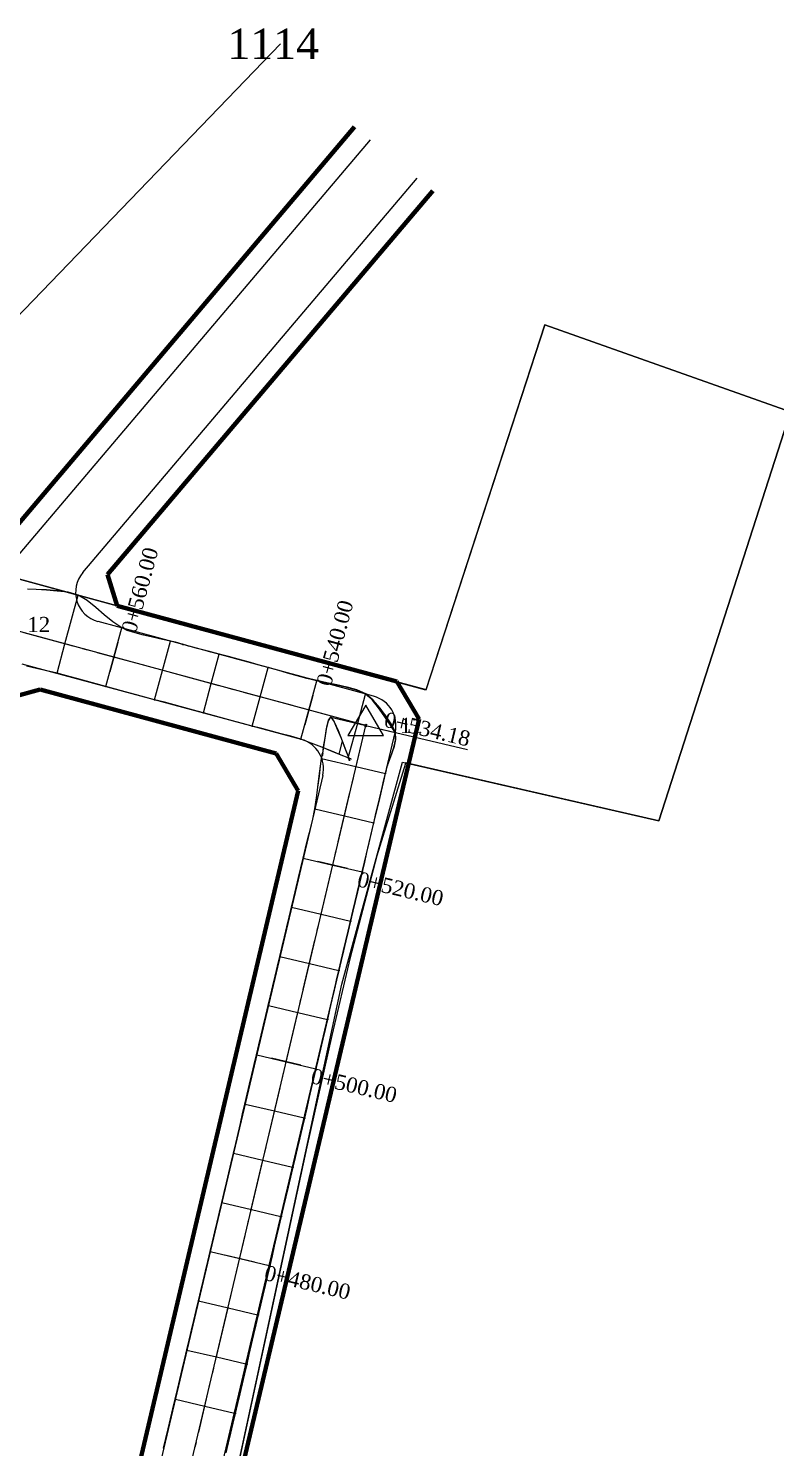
# Model space of a CAD drawing. Header units: metres. Extents: x 478603 to 489313, y 4282657 to 4289463.
# Drawn here: x 479527.4 to 479601.3, y 4287794.9 to 4287935.3 of the extents above; entities that cross this region are included whole.
import ezdxf

# ---------------------------------------------------------------- set-up
doc = ezdxf.new("R2010")
doc.units = ezdxf.units.M
for name, color, linetype, lineweight in [('ADAKENARI', 18, 'Continuous', 0), ('EKS', 5, 'Continuous', 0), ('EKSENLER', 3, 'Continuous', 0), ('EYLUL_REV', 8, 'Continuous', 0), ('HAT_HIZLI_TREN', 18, 'Continuous', 0), ('HDA', 30, 'Continuous', 0), ('HDO', 30, 'Continuous', 0), ('KALDIRIM', 11, 'Continuous', 0), ('KDA', 150, 'Continuous', 20), ('KDO', 150, 'Continuous', 20), ('KYA', 1, 'Continuous', 20), ('KYO', 1, 'Continuous', 20), ('PL_ALİNMAN', 1, 'Continuous', 0), ('PL_ENKESIT', 1, 'Continuous', 0), ('PL_KM', 4, 'Continuous', 0), ('PL_KMYAZI', 30, 'Continuous', 0), ('PL_SEMBOL', 7, 'Continuous', 0), ('PL_SOME', 7, 'Continuous', 0), ('PL_TOTFKM', 7, 'Continuous', 0), ('SEV_KYA_HDA', 3, 'Continuous', 0), ('SEV_YKA_KDA', 3, 'Continuous', 0), ('SEV_YKO_KDO', 3, 'Continuous', 0), ('SNR_PLANONAMAA', 233, 'Continuous', 0), ('YKA', 33, 'Continuous', 0), ('YKO', 33, 'Continuous', 0)]:
    doc.layers.add(name, color=color, linetype=linetype, lineweight=lineweight)
doc.styles.get("Standard").update_dxf_attribs({"font": 'times.ttf'})

# ---------------------------------------------------------------- blocks, each defined once
blk = doc.blocks.new('3')
at = {"layer": 'PL_SEMBOL'}
for p, q in [((0, 2), (-1.75, -1)), ((1.75, -1), (0, 2)), ((0.125, 0.125), (-0.125, -0.125)), ((-0.125, 0.125), (0.125, -0.125)), ((-1.75, -1), (1.75, -1))]:
    blk.add_line(p, q, dxfattribs=at)

msp = doc.modelspace()

# ---------------------------------------------------------------- linework, layer by layer
at = {"layer": 'ADAKENARI', "lineweight": 100}
for p, q in [((479559.65, 4287925.52), (479524.55, 4287884.12)), ((479535.21, 4287881.23), (479567.38, 4287919.18)), ((479536.17, 4287878.16), (479535.21, 4287881.23)), ((479563.83, 4287870.66), (479536.17, 4287878.16)), ((479523.55, 4287868.5), (479528.55, 4287869.86)), ((479528.55, 4287869.86), (479551.88, 4287863.54)), ((479566.04, 4287866.95), (479563.83, 4287870.66)), ((479544.87, 4287777.39), (479566.04, 4287866.95)), ((479551.88, 4287863.54), (479554.08, 4287859.83)), ((479554.08, 4287859.83), (479534.62, 4287777.49))]:
    msp.add_line(p, q, dxfattribs=at)
at = {"layer": 'EKS'}
for p in [(479531, 4287874.37, 905.41), (479535.83, 4287873.07, 905.45), (479540.66, 4287871.76, 905.5), (479545.48, 4287870.45, 905.55), (479550.31, 4287869.14, 905.63), (479555.13, 4287867.83, 905.74), (479559.96, 4287866.53, 905.85), (479560.75, 4287866.31, 905.87), (479559.79, 4287862.24, 905.96), (479558.64, 4287857.38, 906.08), (479557.49, 4287852.51, 906.19), (479556.34, 4287847.65, 906.3), (479555.19, 4287842.78, 906.41), (479554.04, 4287837.91, 906.53), (479552.89, 4287833.05, 906.64), (479551.74, 4287828.18, 906.75), (479550.59, 4287823.32, 906.86), (479549.44, 4287818.45, 906.98), (479548.29, 4287813.59, 907.09), (479547.14, 4287808.72, 907.2), (479545.99, 4287803.85, 907.31), (479544.84, 4287798.99, 907.43)]:
    msp.add_point(p, dxfattribs=at)
at = {"layer": 'EKSENLER'}
for p, q in [((479560.75, 4287866.31), (479523.89, 4287876.3)), ((479539.05, 4287774.52), (479560.75, 4287866.31))]:
    msp.add_line(p, q, dxfattribs=at)
at = {"layer": 'EYLUL_REV'}
msp.add_polyline3d([(479603.53, 4287668.86, 0), (479590.41, 4287673.62, 0), (479574.19, 4287679.33, 0), (479586.91, 4287725.68, 0), (479553.18, 4287732.74, 0), (479566.39, 4287773.8, 0), (479544.1, 4287774.47, 0), (479558.4, 4287840.73, 0), (479564.39, 4287862.67, 0), (479589.74, 4287856.89, 0), (479602.79, 4287897.33, 0), (479578.47, 4287905.93, 0), (479566.71, 4287869.81, 0), (479522.61, 4287881.83, 0), (479519.3, 4287873.46, 0), (479515.65, 4287873.81, 0), (479486.35, 4287843, 0), (479465.52, 4287821.96, 0), (479439.87, 4287796.5, 0), (479416.33, 4287772.56, 0), (479409.32, 4287768.72, 0), (479396.81, 4287763.06, 0), (479353.92, 4287722.46, 0)], dxfattribs=at)
at = {"layer": 'HAT_HIZLI_TREN'}
msp.add_line((479552.32, 4287933.73, 119.22), (479379.12, 4287754.41, 119.22), dxfattribs=at)
at = {"layer": 'HDA'}
msp.add_polyline3d([(479563.69, 4287865.64, 905.96), (479563.68, 4287865.62, 905.76), (479563.14, 4287866.44, 905.76), (479562.59, 4287867.26, 905.75), (479562.03, 4287868.05, 905.75), (479561.44, 4287868.81, 905.74), (479560.75, 4287869.43, 905.74), (479559.88, 4287869.82, 905.72), (479558.92, 4287870.09, 905.7), (479557.92, 4287870.31, 905.67), (479556.92, 4287870.52, 905.65), (479555.92, 4287870.74, 905.63), (479554.94, 4287870.98, 905.61), (479553.98, 4287871.25, 905.58), (479553.02, 4287871.51, 905.56), (479552.06, 4287871.78, 905.54), (479551.09, 4287872.05, 905.52), (479550.13, 4287872.31, 905.5), (479549.17, 4287872.57, 905.49), (479548.2, 4287872.83, 905.47), (479547.23, 4287873.09, 905.46), (479546.27, 4287873.36, 905.44), (479545.18, 4287873.65, 905.47)], dxfattribs=at)
for p in [(479546.27, 4287873.36, 905.44), (479551.09, 4287872.05, 905.52), (479555.92, 4287870.74, 905.63), (479560.75, 4287869.43, 905.74), (479563.68, 4287865.62, 905.76)]:
    msp.add_point(p, dxfattribs=at)
at = {"layer": 'HDO'}
msp.add_polyline3d([(479557.29, 4287867.13, 905.75), (479557.29, 4287867.13, 905.75), (479557.29, 4287867.13, 905.75)], dxfattribs=at)
msp.add_point((479557.29, 4287867.13, 905.75), dxfattribs=at)
at = {"layer": 'KALDIRIM'}
for p, q in [((479561.19, 4287924.25), (479524.16, 4287880.56)), ((479532.77, 4287881.43), (479565.83, 4287920.45)), ((479561.54, 4287869.21), (479534.27, 4287876.6)), ((479526.74, 4287872.42), (479554.36, 4287864.94)), ((479542.28, 4287775.15), (479563.67, 4287865.62)), ((479556.5, 4287861.35), (479536.13, 4287775.21))]:
    msp.add_line(p, q, dxfattribs=at)
for centre, start, end in [((479535.05, 4287879.49), 139.7177, 254.833), ((479560.75, 4287866.31), 346.6994, 74.833), ((479553.58, 4287862.04), 346.6994, 74.833)]:
    msp.add_arc(centre, 3, start, end, dxfattribs=at)
at = {"layer": 'KDA'}
for points in [[(479542.72, 4287874.31, 905.46), (479542.55, 4287874.36, 905.44), (479542.37, 4287874.42, 905.43), (479542.17, 4287874.48, 905.41), (479541.9, 4287874.55, 905.38), (479541.44, 4287874.66, 905.34), (479540.65, 4287874.83, 905.33), (479539.68, 4287875.05, 905.3), (479538.64, 4287875.29, 905.28), (479537.61, 4287875.57, 905.25), (479536.62, 4287875.97, 905.23), (479535.72, 4287876.57, 905.21), (479534.88, 4287877.26, 905.19), (479534.06, 4287877.98, 905.17), (479533.21, 4287878.66, 905.15), (479532.31, 4287879.21, 905.13), (479531.31, 4287879.49, 905.12), (479530.24, 4287879.62, 905.11), (479529.18, 4287879.71, 905.1), (479528.16, 4287879.76, 905.08), (479527.29, 4287879.8, 905.07)], [(479546.95, 4287794.38, 905.06), (479547.18, 4287795.35, 905.07), (479547.41, 4287796.32, 905.08), (479547.64, 4287797.3, 905.1), (479547.86, 4287798.27, 905.11), (479548.09, 4287799.25, 905.13), (479548.32, 4287800.22, 905.14), (479548.55, 4287801.19, 905.16), (479548.78, 4287802.17, 905.17), (479549.01, 4287803.14, 905.19), (479549.23, 4287804.11, 905.21), (479549.46, 4287805.09, 905.22), (479549.69, 4287806.06, 905.24), (479549.92, 4287807.03, 905.26), (479550.15, 4287808.01, 905.28), (479550.37, 4287808.98, 905.3), (479550.6, 4287809.96, 905.32), (479550.83, 4287810.93, 905.34), (479551.06, 4287811.9, 905.36), (479551.29, 4287812.88, 905.38), (479551.52, 4287813.85, 905.38), (479551.74, 4287814.82, 905.38), (479551.97, 4287815.8, 905.38), (479552.2, 4287816.77, 905.38), (479552.43, 4287817.74, 905.38), (479552.66, 4287818.72, 905.38), (479552.89, 4287819.69, 905.38), (479553.12, 4287820.66, 905.38), (479553.35, 4287821.64, 905.38), (479553.58, 4287822.61, 905.38), (479553.8, 4287823.58, 905.4), (479554.03, 4287824.56, 905.41), (479554.26, 4287825.53, 905.42), (479554.49, 4287826.5, 905.43), (479554.72, 4287827.48, 905.44), (479554.95, 4287828.45, 905.47), (479555.17, 4287829.43, 905.49), (479555.4, 4287830.4, 905.51), (479555.63, 4287831.37, 905.54), (479555.86, 4287832.35, 905.56), (479556.08, 4287833.32, 905.58), (479556.31, 4287834.29, 905.6), (479556.54, 4287835.27, 905.62), (479556.77, 4287836.24, 905.64), (479557, 4287837.22, 905.66), (479557.22, 4287838.19, 905.68), (479557.45, 4287839.16, 905.69), (479557.68, 4287840.14, 905.71), (479557.91, 4287841.11, 905.73), (479558.14, 4287842.08, 905.75), (479558.37, 4287843.06, 905.75), (479558.59, 4287844.03, 905.76), (479558.82, 4287845, 905.76), (479559.05, 4287845.98, 905.77), (479559.28, 4287846.95, 905.77), (479559.51, 4287847.93, 905.76), (479559.74, 4287848.9, 905.76), (479559.97, 4287849.87, 905.75), (479560.2, 4287850.85, 905.74), (479560.43, 4287851.82, 905.74), (479560.66, 4287852.78, 905.73), (479560.88, 4287853.75, 905.72), (479561.11, 4287854.71, 905.72), (479561.34, 4287855.69, 905.71), (479561.57, 4287856.68, 905.7), (479561.82, 4287857.73, 905.71), (479562.07, 4287858.78, 905.72), (479562.31, 4287859.82, 905.74), (479562.54, 4287860.79, 905.75), (479562.72, 4287861.55, 905.76), (479562.8, 4287861.93, 905.82), (479562.84, 4287862.11, 905.85), (479562.87, 4287862.21, 905.86), (479562.88, 4287862.28, 905.88), (479562.9, 4287862.34, 905.89)]]:
    msp.add_polyline3d(points, dxfattribs=at)
for p in [(479532.31, 4287879.21, 905.13), (479536.62, 4287875.97, 905.23), (479541.44, 4287874.66, 905.34), (479562.72, 4287861.55, 905.76), (479561.57, 4287856.68, 905.7), (479560.43, 4287851.82, 905.74), (479559.28, 4287846.95, 905.77), (479558.14, 4287842.08, 905.75), (479557, 4287837.22, 905.66), (479555.86, 4287832.35, 905.56), (479554.72, 4287827.48, 905.44), (479553.58, 4287822.61, 905.38), (479552.43, 4287817.74, 905.38), (479551.29, 4287812.88, 905.38), (479550.15, 4287808.01, 905.28), (479549.01, 4287803.14, 905.19), (479547.86, 4287798.27, 905.11)]:
    msp.add_point(p, dxfattribs=at)
at = {"layer": 'KDO'}
for points in [[(479559.07, 4287863.09, 905.78), (479559.17, 4287863.05, 905.76), (479559.26, 4287863.01, 905.74), (479559.32, 4287862.98, 905.73), (479559.29, 4287862.99, 905.73), (479559.03, 4287863.1, 905.67), (479558.34, 4287863.38, 905.66), (479557.41, 4287863.76, 905.65), (479556.4, 4287864.16, 905.64), (479555.37, 4287864.57, 905.62), (479554.35, 4287864.94, 905.61), (479553.36, 4287865.24, 905.58), (479552.39, 4287865.5, 905.55), (479551.44, 4287865.75, 905.53), (479550.48, 4287866, 905.5), (479549.52, 4287866.25, 905.47), (479548.56, 4287866.5, 905.46), (479547.59, 4287866.76, 905.44), (479546.63, 4287867.03, 905.42), (479545.66, 4287867.29, 905.41), (479544.7, 4287867.55, 905.39), (479543.73, 4287867.82, 905.38), (479542.77, 4287868.08, 905.36), (479541.8, 4287868.34, 905.35), (479540.84, 4287868.6, 905.33), (479539.87, 4287868.86, 905.32), (479538.9, 4287869.12, 905.28), (479537.94, 4287869.38, 905.25), (479536.97, 4287869.65, 905.22), (479536.01, 4287869.91, 905.19), (479535.04, 4287870.17, 905.15), (479534.08, 4287870.43, 905.13), (479533.13, 4287870.7, 905.1), (479532.17, 4287870.96, 905.08), (479531.2, 4287871.22, 905.06), (479530.22, 4287871.48, 905.03), (479529.21, 4287871.72, 905.01), (479528.19, 4287871.95, 904.99), (479527.18, 4287872.18, 904.97)], [(479540.75, 4287794.82, 904.7), (479540.98, 4287795.79, 904.71), (479541.21, 4287796.76, 904.71), (479541.44, 4287797.73, 904.71), (479541.67, 4287798.71, 904.72), (479541.9, 4287799.68, 904.72), (479542.13, 4287800.65, 904.73), (479542.36, 4287801.63, 904.74), (479542.59, 4287802.6, 904.75), (479542.82, 4287803.57, 904.76), (479543.05, 4287804.55, 904.77), (479543.28, 4287805.52, 904.77), (479543.51, 4287806.49, 904.78), (479543.75, 4287807.47, 904.79), (479543.98, 4287808.44, 904.79), (479544.21, 4287809.41, 904.8), (479544.44, 4287810.39, 904.83), (479544.67, 4287811.36, 904.85), (479544.9, 4287812.33, 904.88), (479545.13, 4287813.3, 904.91), (479545.36, 4287814.28, 904.94), (479545.59, 4287815.25, 904.97), (479545.82, 4287816.22, 905), (479546.05, 4287817.2, 905.03), (479546.28, 4287818.17, 905.07), (479546.51, 4287819.14, 905.1), (479546.74, 4287820.12, 905.1), (479546.97, 4287821.09, 905.11), (479547.2, 4287822.06, 905.11), (479547.43, 4287823.04, 905.11), (479547.66, 4287824.01, 905.12), (479547.89, 4287824.98, 905.14), (479548.12, 4287825.96, 905.16), (479548.35, 4287826.93, 905.18), (479548.58, 4287827.9, 905.2), (479548.81, 4287828.87, 905.22), (479549.04, 4287829.85, 905.22), (479549.27, 4287830.82, 905.22), (479549.5, 4287831.79, 905.22), (479549.73, 4287832.77, 905.21), (479549.96, 4287833.74, 905.21), (479550.19, 4287834.71, 905.21), (479550.42, 4287835.69, 905.22), (479550.65, 4287836.66, 905.22), (479550.88, 4287837.63, 905.22), (479551.11, 4287838.61, 905.22), (479551.34, 4287839.58, 905.23), (479551.57, 4287840.55, 905.24), (479551.8, 4287841.53, 905.26), (479552.03, 4287842.5, 905.27), (479552.26, 4287843.47, 905.28), (479552.49, 4287844.44, 905.29), (479552.72, 4287845.42, 905.3), (479552.95, 4287846.39, 905.3), (479553.18, 4287847.36, 905.31), (479553.41, 4287848.34, 905.32), (479553.64, 4287849.31, 905.33), (479553.87, 4287850.29, 905.35), (479554.1, 4287851.26, 905.37), (479554.33, 4287852.23, 905.38), (479554.57, 4287853.2, 905.4), (479554.8, 4287854.17, 905.42), (479555.04, 4287855.13, 905.44), (479555.28, 4287856.09, 905.45), (479555.51, 4287857.06, 905.47), (479555.72, 4287858.07, 905.49), (479555.89, 4287859.14, 905.52), (479556.03, 4287860.22, 905.54), (479556.16, 4287861.29, 905.57), (479556.29, 4287862.29, 905.6), (479556.38, 4287863.05, 905.62), (479556.43, 4287863.39, 905.79), (479556.46, 4287863.51, 905.85), (479556.47, 4287863.54, 905.87), (479556.49, 4287863.54, 905.87), (479556.5, 4287863.53, 905.88)]]:
    msp.add_polyline3d(points, dxfattribs=at)
for p in [(479530.22, 4287871.48, 905.03), (479535.04, 4287870.17, 905.15), (479539.87, 4287868.86, 905.32), (479544.7, 4287867.55, 905.39), (479549.52, 4287866.25, 905.47), (479554.35, 4287864.94, 905.61), (479556.38, 4287863.05, 905.62), (479559.03, 4287863.1, 905.67), (479555.72, 4287858.07, 905.49), (479554.57, 4287853.2, 905.4), (479553.41, 4287848.34, 905.32), (479552.26, 4287843.47, 905.28), (479551.11, 4287838.61, 905.22), (479549.96, 4287833.74, 905.21), (479548.81, 4287828.87, 905.22), (479547.66, 4287824.01, 905.12), (479546.51, 4287819.14, 905.1), (479545.36, 4287814.28, 904.94), (479544.21, 4287809.41, 904.8), (479543.05, 4287804.55, 904.77), (479541.9, 4287799.68, 904.72)]:
    msp.add_point(p, dxfattribs=at)
at = {"layer": 'KYA'}
msp.add_polyline3d([(479562.9, 4287862.34, 905.89), (479563.14, 4287862.98, 905.9), (479563.37, 4287863.61, 905.92), (479563.59, 4287864.26, 905.93), (479563.73, 4287864.91, 905.95), (479563.7, 4287865.61, 905.96), (479563.34, 4287866.39, 905.94), (479562.79, 4287867.21, 905.92), (479562.17, 4287868.03, 905.89), (479561.5, 4287868.8, 905.86), (479560.75, 4287869.44, 905.84), (479559.86, 4287869.84, 905.81), (479558.89, 4287870.1, 905.78), (479557.9, 4287870.32, 905.75), (479556.91, 4287870.53, 905.72), (479555.92, 4287870.75, 905.69), (479554.95, 4287870.99, 905.67), (479553.99, 4287871.25, 905.65), (479553.03, 4287871.52, 905.63), (479552.07, 4287871.79, 905.61), (479551.1, 4287872.05, 905.59), (479550.11, 4287872.32, 905.57), (479549.12, 4287872.59, 905.55), (479548.13, 4287872.86, 905.52), (479547.17, 4287873.12, 905.5), (479546.27, 4287873.36, 905.48), (479545.49, 4287873.57, 905.48), (479544.77, 4287873.76, 905.47), (479544.08, 4287873.94, 905.47), (479543.4, 4287874.13, 905.46), (479542.72, 4287874.31, 905.46)], dxfattribs=at)
for p in [(479546.27, 4287873.36, 905.48), (479551.1, 4287872.05, 905.59), (479555.92, 4287870.75, 905.69), (479560.75, 4287869.44, 905.84), (479563.7, 4287865.61, 905.96)]:
    msp.add_point(p, dxfattribs=at)
at = {"layer": 'KYO'}
msp.add_polyline3d([(479556.5, 4287863.53, 905.88), (479556.63, 4287864.42, 905.85), (479556.77, 4287865.3, 905.82), (479556.91, 4287866.13, 905.79), (479557.07, 4287866.82, 905.76), (479557.29, 4287867.13, 905.75), (479557.59, 4287866.73, 905.76), (479557.94, 4287865.96, 905.76), (479558.31, 4287865.04, 905.77), (479558.69, 4287864.07, 905.77), (479559.07, 4287863.09, 905.78)], dxfattribs=at)
msp.add_point((479557.29, 4287867.13, 905.75), dxfattribs=at)
at = {"layer": 'PL_ALİNMAN'}
for p, q in [((479531.8, 4287874.16), (479526.97, 4287875.47)), ((479533.24, 4287873.77), (479532.76, 4287873.9)), ((479539.03, 4287872.2), (479534.21, 4287873.51)), ((479540.48, 4287871.81), (479540, 4287871.94)), ((479546.27, 4287870.24), (479541.45, 4287871.54)), ((479547.72, 4287869.84), (479547.24, 4287869.97)), ((479553.51, 4287868.27), (479548.69, 4287869.58)), ((479554.96, 4287867.88), (479554.48, 4287868.01)), ((479560.75, 4287866.31), (479555.93, 4287867.62)), ((479559.76, 4287862.11), (479560.75, 4287866.31)), ((479559.41, 4287860.65), (479559.53, 4287861.13)), ((479558.03, 4287854.81), (479559.18, 4287859.67)), ((479557.69, 4287853.35), (479557.8, 4287853.84)), ((479556.31, 4287847.51), (479557.46, 4287852.38)), ((479555.96, 4287846.05), (479556.08, 4287846.54)), ((479554.58, 4287840.21), (479555.73, 4287845.08)), ((479554.24, 4287838.75), (479554.35, 4287839.24)), ((479552.86, 4287832.91), (479554.01, 4287837.78)), ((479552.51, 4287831.45), (479552.63, 4287831.94)), ((479551.13, 4287825.61), (479552.28, 4287830.48)), ((479550.78, 4287824.15), (479550.9, 4287824.64)), ((479549.4, 4287818.31), (479550.55, 4287823.18)), ((479549.06, 4287816.85), (479549.17, 4287817.34)), ((479547.68, 4287811.02), (479548.83, 4287815.88)), ((479547.33, 4287809.56), (479547.45, 4287810.04)), ((479545.95, 4287803.72), (479547.1, 4287808.58)), ((479545.61, 4287802.26), (479545.72, 4287802.74)), ((479544.23, 4287796.42), (479545.38, 4287801.28)), ((479543.88, 4287794.96), (479544, 4287795.44))]:
    msp.add_line(p, q, dxfattribs=at)
at = {"layer": 'PL_ENKESIT'}
for points in [[(479530.22, 4287871.48, 905.03), (479530.22, 4287871.48, 905.35), (479531, 4287874.37, 905.41), (479532.31, 4287879.2, 905.31), (479532.31, 4287879.21, 905.13)], [(479535.04, 4287870.17, 905.15), (479535.04, 4287870.17, 905.39), (479535.83, 4287873.07, 905.45), (479536.61, 4287875.96, 905.39), (479536.62, 4287875.97, 905.23)], [(479539.87, 4287868.86, 905.32), (479539.87, 4287868.86, 905.44), (479540.66, 4287871.76, 905.5), (479541.44, 4287874.65, 905.44), (479541.44, 4287874.66, 905.34)], [(479544.7, 4287867.55, 905.39), (479544.7, 4287867.55, 905.49), (479545.48, 4287870.45, 905.55), (479546.27, 4287873.35, 905.49), (479546.27, 4287873.36, 905.44), (479546.27, 4287873.36, 905.48)], [(479549.52, 4287866.25, 905.47), (479549.52, 4287866.25, 905.57), (479550.31, 4287869.14, 905.63), (479551.09, 4287872.04, 905.57), (479551.09, 4287872.05, 905.52), (479551.1, 4287872.05, 905.59)], [(479554.35, 4287864.94, 905.61), (479554.35, 4287864.94, 905.68), (479555.13, 4287867.83, 905.74), (479555.92, 4287870.73, 905.68), (479555.92, 4287870.74, 905.63), (479555.92, 4287870.75, 905.69)], [(479559.03, 4287863.1, 905.67), (479559.03, 4287863.1, 905.78), (479559.96, 4287866.53, 905.85), (479560.74, 4287869.42, 905.79), (479560.75, 4287869.43, 905.74), (479560.75, 4287869.44, 905.84)], [(479557.29, 4287867.13, 905.75), (479557.29, 4287867.13, 905.75), (479557.3, 4287867.13, 905.8), (479560.75, 4287866.31, 905.87), (479563.67, 4287865.62, 905.81), (479563.68, 4287865.62, 905.76), (479563.7, 4287865.61, 905.96)], [(479556.38, 4287863.05, 905.62), (479556.38, 4287863.05, 905.89), (479559.79, 4287862.24, 905.96), (479562.71, 4287861.55, 905.9), (479562.72, 4287861.55, 905.76)], [(479555.72, 4287858.07, 905.49), (479555.72, 4287858.07, 906.02), (479558.64, 4287857.38, 906.08), (479561.56, 4287856.69, 906.02), (479561.57, 4287856.68, 905.7)], [(479554.57, 4287853.2, 905.4), (479554.57, 4287853.2, 906.13), (479557.49, 4287852.51, 906.19), (479560.41, 4287851.82, 906.13), (479560.43, 4287851.82, 905.74)], [(479553.41, 4287848.34, 905.32), (479553.42, 4287848.34, 906.24), (479556.34, 4287847.65, 906.3), (479559.26, 4287846.96, 906.24), (479559.28, 4287846.95, 905.77)], [(479552.26, 4287843.47, 905.28), (479552.27, 4287843.47, 906.35), (479555.19, 4287842.78, 906.41), (479558.11, 4287842.09, 906.35), (479558.14, 4287842.08, 905.75)], [(479551.11, 4287838.61, 905.22), (479551.12, 4287838.6, 906.47), (479554.04, 4287837.91, 906.53), (479556.96, 4287837.22, 906.47), (479557, 4287837.22, 905.66)], [(479549.96, 4287833.74, 905.21), (479549.97, 4287833.74, 906.58), (479552.89, 4287833.05, 906.64), (479555.81, 4287832.36, 906.58), (479555.86, 4287832.35, 905.56)], [(479548.81, 4287828.87, 905.22), (479548.82, 4287828.87, 906.69), (479551.74, 4287828.18, 906.75), (479554.66, 4287827.49, 906.69), (479554.72, 4287827.48, 905.44)], [(479547.66, 4287824.01, 905.12), (479547.67, 4287824.01, 906.8), (479550.59, 4287823.32, 906.86), (479553.51, 4287822.63, 906.8), (479553.58, 4287822.61, 905.38)], [(479546.51, 4287819.14, 905.1), (479546.52, 4287819.14, 906.92), (479549.44, 4287818.45, 906.98), (479552.36, 4287817.76, 906.92), (479552.43, 4287817.74, 905.38)], [(479545.36, 4287814.28, 904.94), (479545.37, 4287814.28, 907.03), (479548.29, 4287813.59, 907.09), (479551.21, 4287812.9, 907.03), (479551.29, 4287812.88, 905.38)], [(479544.21, 4287809.41, 904.8), (479544.22, 4287809.41, 907.14), (479547.14, 4287808.72, 907.2), (479550.06, 4287808.03, 907.14), (479550.15, 4287808.01, 905.28)], [(479543.05, 4287804.55, 904.77), (479543.07, 4287804.54, 907.25), (479545.99, 4287803.85, 907.31), (479548.91, 4287803.16, 907.25), (479549.01, 4287803.14, 905.19)], [(479541.9, 4287799.68, 904.72), (479541.92, 4287799.68, 907.37), (479544.84, 4287798.99, 907.43), (479547.76, 4287798.3, 907.37), (479547.86, 4287798.27, 905.11)]]:
    msp.add_polyline3d(points, dxfattribs=at)
at = {"layer": 'PL_KM'}
for p, q in [((479536.22, 4287874.51), (479535.44, 4287871.62)), ((479555.53, 4287869.28), (479554.74, 4287866.39)), ((479558.95, 4287852.17), (479556.03, 4287852.86)), ((479554.35, 4287832.7), (479551.43, 4287833.39)), ((479549.75, 4287813.24), (479546.83, 4287813.93))]:
    msp.add_line(p, q, dxfattribs=at)
at = {"layer": 'PL_SOME'}
msp.add_point((479560.75, 4287866.31), dxfattribs=at)
at = {"layer": 'SEV_KYA_HDA'}
for p, q in [((479546.27, 4287873.36, 905.48), (479546.27, 4287873.36, 905.46)), ((479548.2, 4287872.84, 905.53), (479548.2, 4287872.83, 905.47)), ((479550.13, 4287872.32, 905.57), (479550.13, 4287872.31, 905.54)), ((479552.06, 4287871.79, 905.61), (479552.06, 4287871.78, 905.54)), ((479553.99, 4287871.25, 905.65), (479553.99, 4287871.25, 905.62)), ((479555.92, 4287870.75, 905.69), (479555.92, 4287870.74, 905.63)), ((479557.88, 4287870.33, 905.75), (479557.88, 4287870.32, 905.71)), ((479559.82, 4287869.85, 905.81), (479559.82, 4287869.84, 905.72))]:
    msp.add_line(p, q, dxfattribs=at)
at = {"layer": 'SEV_YKA_KDA'}
for p, q in [((479529.33, 4287879.68, 905.28), (479529.34, 4287879.69, 905.1)), ((479531.35, 4287879.47, 905.3), (479531.35, 4287879.47, 905.21)), ((479533.2, 4287878.66, 905.32), (479533.2, 4287878.67, 905.15)), ((479534.89, 4287877.25, 905.36), (479534.89, 4287877.25, 905.27)), ((479536.61, 4287875.96, 905.39), (479536.62, 4287875.97, 905.23)), ((479538.51, 4287875.32, 905.41), (479538.51, 4287875.32, 905.34)), ((479540.46, 4287874.87, 905.43), (479540.46, 4287874.87, 905.32)), ((479542.41, 4287874.4, 905.45), (479542.41, 4287874.4, 905.44)), ((479562.71, 4287861.55, 905.9), (479562.71, 4287861.55, 905.83)), ((479562.25, 4287859.61, 905.95), (479562.26, 4287859.61, 905.73)), ((479561.79, 4287857.66, 905.99), (479561.8, 4287857.66, 905.85)), ((479561.33, 4287855.71, 906.04), (479561.35, 4287855.71, 905.71)), ((479560.87, 4287853.77, 906.08), (479560.88, 4287853.77, 905.9)), ((479560.41, 4287851.82, 906.13), (479560.43, 4287851.82, 905.74)), ((479559.95, 4287849.88, 906.17), (479559.96, 4287849.87, 905.96)), ((479559.49, 4287847.93, 906.22), (479559.51, 4287847.92, 905.76)), ((479559.03, 4287845.98, 906.26), (479559.04, 4287845.98, 906.01)), ((479558.57, 4287844.04, 906.31), (479558.59, 4287844.03, 905.76)), ((479558.11, 4287842.09, 906.35), (479558.12, 4287842.09, 906.05)), ((479557.65, 4287840.14, 906.4), (479557.68, 4287840.14, 905.71)), ((479557.19, 4287838.2, 906.44), (479557.21, 4287838.19, 906.06)), ((479556.73, 4287836.25, 906.49), (479556.77, 4287836.24, 905.64)), ((479556.27, 4287834.3, 906.53), (479556.29, 4287834.3, 906.07)), ((479555.81, 4287832.36, 906.58), (479555.86, 4287832.35, 905.56)), ((479555.35, 4287830.41, 906.62), (479555.37, 4287830.41, 906.07)), ((479554.89, 4287828.47, 906.67), (479554.95, 4287828.45, 905.47)), ((479554.43, 4287826.52, 906.71), (479554.46, 4287826.51, 906.07)), ((479553.97, 4287824.57, 906.76), (479554.03, 4287824.56, 905.41)), ((479553.51, 4287822.63, 906.8), (479553.54, 4287822.62, 906.09)), ((479553.05, 4287820.68, 906.85), (479553.12, 4287820.66, 905.38)), ((479552.59, 4287818.73, 906.89), (479552.62, 4287818.73, 906.14)), ((479552.13, 4287816.79, 906.94), (479552.2, 4287816.77, 905.38)), ((479551.67, 4287814.84, 906.98), (479551.71, 4287814.83, 906.18)), ((479551.21, 4287812.9, 907.03), (479551.29, 4287812.88, 905.38)), ((479550.75, 4287810.95, 907.07), (479550.79, 4287810.94, 906.21)), ((479550.29, 4287809, 907.12), (479550.37, 4287808.98, 905.3)), ((479549.83, 4287807.06, 907.16), (479549.87, 4287807.05, 906.21)), ((479549.37, 4287805.11, 907.21), (479549.46, 4287805.09, 905.22)), ((479548.91, 4287803.16, 907.25), (479548.96, 4287803.15, 906.22)), ((479548.45, 4287801.22, 907.3), (479548.55, 4287801.19, 905.16)), ((479547.99, 4287799.27, 907.34), (479548.04, 4287799.26, 906.24)), ((479547.53, 4287797.32, 907.39), (479547.64, 4287797.3, 905.1)), ((479547.07, 4287795.38, 907.43), (479547.12, 4287795.36, 906.25))]:
    msp.add_line(p, q, dxfattribs=at)
at = {"layer": 'SEV_YKO_KDO'}
for p, q in [((479529.25, 4287871.71, 905.33), (479529.25, 4287871.71, 905.17)), ((479531.19, 4287871.23, 905.36), (479531.19, 4287871.23, 905.06)), ((479533.12, 4287870.7, 905.38), (479533.12, 4287870.7, 905.24)), ((479535.04, 4287870.17, 905.39), (479535.04, 4287870.17, 905.15)), ((479536.97, 4287869.65, 905.41), (479536.97, 4287869.65, 905.32)), ((479538.91, 4287869.12, 905.43), (479538.91, 4287869.12, 905.28)), ((479540.84, 4287868.6, 905.45), (479540.84, 4287868.6, 905.39)), ((479542.77, 4287868.08, 905.47), (479542.77, 4287868.08, 905.36)), ((479544.7, 4287867.55, 905.49), (479544.7, 4287867.55, 905.44)), ((479546.63, 4287867.03, 905.52), (479546.63, 4287867.03, 905.42)), ((479548.56, 4287866.5, 905.55), (479548.56, 4287866.5, 905.5)), ((479550.49, 4287866, 905.59), (479550.49, 4287865.99, 905.5)), ((479552.43, 4287865.49, 905.63), (479552.43, 4287865.49, 905.59)), ((479554.35, 4287864.94, 905.68), (479554.35, 4287864.94, 905.61)), ((479558.44, 4287864.75, 905.79), (479558.1, 4287863.48, 905.66)), ((479556.38, 4287863.05, 905.89), (479556.38, 4287863.05, 905.76)), ((479556.14, 4287861.05, 905.94), (479556.13, 4287861.05, 905.57)), ((479555.88, 4287859.06, 905.99), (479555.87, 4287859.06, 905.75)), ((479555.52, 4287857.09, 906.04), (479555.51, 4287857.09, 905.47)), ((479555.05, 4287855.14, 906.08), (479555.05, 4287855.14, 905.76)), ((479554.57, 4287853.2, 906.13), (479554.57, 4287853.2, 905.4)), ((479554.11, 4287851.26, 906.17), (479554.1, 4287851.26, 905.77)), ((479553.65, 4287849.31, 906.22), (479553.64, 4287849.31, 905.33)), ((479553.19, 4287847.36, 906.26), (479553.19, 4287847.36, 905.79)), ((479552.73, 4287845.42, 906.31), (479552.72, 4287845.42, 905.3)), ((479552.27, 4287843.47, 906.35), (479552.27, 4287843.47, 905.82)), ((479551.81, 4287841.52, 906.4), (479551.8, 4287841.53, 905.26)), ((479551.35, 4287839.58, 906.44), (479551.35, 4287839.58, 905.84)), ((479550.89, 4287837.63, 906.49), (479550.88, 4287837.63, 905.22)), ((479550.43, 4287835.69, 906.53), (479550.43, 4287835.69, 905.87)), ((479549.97, 4287833.74, 906.58), (479549.96, 4287833.74, 905.21)), ((479549.51, 4287831.79, 906.62), (479549.5, 4287831.79, 905.92)), ((479549.05, 4287829.85, 906.67), (479549.04, 4287829.85, 905.22)), ((479548.59, 4287827.9, 906.71), (479548.58, 4287827.9, 905.96)), ((479548.13, 4287825.95, 906.76), (479548.12, 4287825.96, 905.16)), ((479547.67, 4287824.01, 906.8), (479547.66, 4287824.01, 905.96)), ((479547.21, 4287822.06, 906.85), (479547.2, 4287822.06, 905.11)), ((479546.75, 4287820.11, 906.89), (479546.74, 4287820.12, 906)), ((479546.29, 4287818.17, 906.94), (479546.28, 4287818.17, 905.07)), ((479545.83, 4287816.22, 906.98), (479545.82, 4287816.22, 905.99)), ((479545.37, 4287814.28, 907.03), (479545.36, 4287814.28, 904.94)), ((479544.91, 4287812.33, 907.07), (479544.9, 4287812.33, 905.98)), ((479544.45, 4287810.38, 907.12), (479544.44, 4287810.39, 904.83)), ((479543.99, 4287808.44, 907.16), (479543.98, 4287808.44, 905.98)), ((479543.53, 4287806.49, 907.21), (479543.51, 4287806.49, 904.78)), ((479543.07, 4287804.54, 907.25), (479543.06, 4287804.55, 906.01)), ((479542.61, 4287802.6, 907.3), (479542.59, 4287802.6, 904.75)), ((479542.15, 4287800.65, 907.34), (479542.14, 4287800.65, 906.04)), ((479541.69, 4287798.7, 907.39), (479541.67, 4287798.71, 904.72)), ((479541.23, 4287796.76, 907.43), (479541.22, 4287796.76, 906.07))]:
    msp.add_line(p, q, dxfattribs=at)
at = {"layer": 'SNR_PLANONAMAA'}
for p, q in [((479566.73, 4287869.87, 942.48), (479578.47, 4287905.93, 942.48)), ((479578.47, 4287905.93, 942.48), (479602.79, 4287897.33, 942.48)), ((479602.79, 4287897.33, 942.48), (479589.74, 4287856.89, 942.48)), ((479522.61, 4287881.83, 942.48), (479547.64, 4287875.01, 942.48)), ((479547.64, 4287875.01, 942.48), (479566.73, 4287869.87, 942.48)), ((479564.69, 4287862.56, 942.48), (479561.86, 4287853.41, 942.48)), ((479564.71, 4287862.6, 942.48), (479564.69, 4287862.56, 942.48)), ((479589.74, 4287856.89, 942.48), (479564.71, 4287862.6, 942.48)), ((479561.86, 4287853.41, 942.48), (479559.21, 4287843.37, 942.48)), ((479559.21, 4287843.37, 942.48), (479557.39, 4287835.65, 942.48)), ((479557.39, 4287835.65, 942.48), (479554.93, 4287824.65, 942.48)), ((479554.93, 4287824.65, 942.48), (479546.12, 4287783.83, 942.48))]:
    msp.add_line(p, q, dxfattribs=at)
at = {"layer": 'YKA'}
msp.add_polyline3d([(479546.84, 4287794.4, 907.46), (479547.07, 4287795.38, 907.43), (479547.3, 4287796.35, 907.41), (479547.53, 4287797.32, 907.39), (479547.76, 4287798.3, 907.37), (479547.99, 4287799.27, 907.34), (479548.22, 4287800.24, 907.32), (479548.45, 4287801.22, 907.3), (479548.68, 4287802.19, 907.28), (479548.91, 4287803.16, 907.25), (479549.14, 4287804.14, 907.23), (479549.37, 4287805.11, 907.21), (479549.6, 4287806.08, 907.19), (479549.83, 4287807.06, 907.16), (479550.06, 4287808.03, 907.14), (479550.29, 4287809, 907.12), (479550.52, 4287809.98, 907.1), (479550.75, 4287810.95, 907.07), (479550.98, 4287811.92, 907.05), (479551.21, 4287812.9, 907.03), (479551.44, 4287813.87, 907.01), (479551.67, 4287814.84, 906.98), (479551.9, 4287815.81, 906.96), (479552.13, 4287816.79, 906.94), (479552.36, 4287817.76, 906.92), (479552.59, 4287818.73, 906.89), (479552.82, 4287819.71, 906.87), (479553.05, 4287820.68, 906.85), (479553.28, 4287821.65, 906.83), (479553.51, 4287822.63, 906.8), (479553.74, 4287823.6, 906.78), (479553.97, 4287824.57, 906.76), (479554.2, 4287825.55, 906.74), (479554.43, 4287826.52, 906.71), (479554.66, 4287827.49, 906.69), (479554.89, 4287828.47, 906.67), (479555.12, 4287829.44, 906.65), (479555.35, 4287830.41, 906.62), (479555.58, 4287831.39, 906.6), (479555.81, 4287832.36, 906.58), (479556.04, 4287833.33, 906.56), (479556.27, 4287834.3, 906.53), (479556.5, 4287835.28, 906.51), (479556.73, 4287836.25, 906.49), (479556.96, 4287837.22, 906.47), (479557.19, 4287838.2, 906.44), (479557.42, 4287839.17, 906.42), (479557.65, 4287840.14, 906.4), (479557.88, 4287841.12, 906.38), (479558.11, 4287842.09, 906.35), (479558.34, 4287843.06, 906.33), (479558.57, 4287844.04, 906.31), (479558.8, 4287845.01, 906.29), (479559.03, 4287845.98, 906.26), (479559.26, 4287846.96, 906.24), (479559.49, 4287847.93, 906.22), (479559.72, 4287848.9, 906.2), (479559.95, 4287849.88, 906.17), (479560.18, 4287850.85, 906.15), (479560.41, 4287851.82, 906.13), (479560.64, 4287852.79, 906.11), (479560.86, 4287853.75, 906.08), (479561.09, 4287854.72, 906.06), (479561.32, 4287855.69, 906.04), (479561.56, 4287856.69, 906.02), (479561.8, 4287857.73, 905.99), (479562.05, 4287858.78, 905.97), (479562.3, 4287859.82, 905.94), (479562.53, 4287860.79, 905.92), (479562.71, 4287861.55, 905.9), (479562.8, 4287861.95, 905.89), (479562.85, 4287862.13, 905.89), (479562.88, 4287862.24, 905.89), (479562.89, 4287862.31, 905.89), (479562.9, 4287862.34, 905.89), (479562.88, 4287862.3, 905.89), (479562.85, 4287862.24, 905.89), (479562.83, 4287862.18, 905.89), (479562.83, 4287862.18, 905.89), (479562.9, 4287862.34, 905.89), (479563.07, 4287862.81, 905.87), (479563.3, 4287863.44, 905.86), (479563.52, 4287864.14, 905.84), (479563.69, 4287864.87, 905.83), (479563.67, 4287865.62, 905.81), (479563.32, 4287866.42, 905.81), (479562.78, 4287867.23, 905.8), (479562.16, 4287868.03, 905.8), (479561.49, 4287868.79, 905.79), (479560.74, 4287869.42, 905.79), (479559.85, 4287869.81, 905.77), (479558.89, 4287870.08, 905.75), (479557.9, 4287870.3, 905.72), (479556.91, 4287870.51, 905.7), (479555.92, 4287870.73, 905.68), (479554.94, 4287870.97, 905.66), (479553.98, 4287871.23, 905.63), (479553.02, 4287871.5, 905.61), (479552.06, 4287871.77, 905.59), (479551.09, 4287872.04, 905.57), (479550.11, 4287872.31, 905.55), (479549.13, 4287872.57, 905.54), (479548.15, 4287872.84, 905.52), (479547.19, 4287873.1, 905.51), (479546.27, 4287873.35, 905.49), (479545.43, 4287873.57, 905.49), (479544.64, 4287873.79, 905.48), (479543.89, 4287873.99, 905.47), (479543.22, 4287874.17, 905.46), (479542.72, 4287874.31, 905.46), (479542.56, 4287874.35, 905.46), (479542.57, 4287874.35, 905.46), (479542.64, 4287874.33, 905.46), (479542.71, 4287874.31, 905.46), (479542.72, 4287874.31, 905.46), (479542.62, 4287874.34, 905.46), (479542.44, 4287874.39, 905.45), (479542.21, 4287874.46, 905.45), (479541.92, 4287874.54, 905.45), (479541.44, 4287874.65, 905.44), (479540.64, 4287874.83, 905.44), (479539.67, 4287875.04, 905.43), (479538.63, 4287875.28, 905.42), (479537.6, 4287875.57, 905.41), (479536.61, 4287875.96, 905.39), (479535.72, 4287876.56, 905.38), (479534.88, 4287877.26, 905.36), (479534.05, 4287877.97, 905.34), (479533.21, 4287878.66, 905.32), (479532.31, 4287879.2, 905.31), (479531.3, 4287879.48, 905.3), (479530.24, 4287879.61, 905.29), (479529.18, 4287879.7, 905.28), (479528.16, 4287879.75, 905.28), (479527.29, 4287879.79, 905.27)], dxfattribs=at)
for p in [(479532.31, 4287879.2, 905.31), (479536.61, 4287875.96, 905.39), (479541.44, 4287874.65, 905.44), (479546.27, 4287873.35, 905.49), (479551.09, 4287872.04, 905.57), (479555.92, 4287870.73, 905.68), (479560.74, 4287869.42, 905.79), (479563.67, 4287865.62, 905.81), (479562.71, 4287861.55, 905.9), (479561.56, 4287856.69, 906.02), (479560.41, 4287851.82, 906.13), (479559.26, 4287846.96, 906.24), (479558.11, 4287842.09, 906.35), (479556.96, 4287837.22, 906.47), (479555.81, 4287832.36, 906.58), (479554.66, 4287827.49, 906.69), (479553.51, 4287822.63, 906.8), (479552.36, 4287817.76, 906.92), (479551.21, 4287812.9, 907.03), (479550.06, 4287808.03, 907.14), (479548.91, 4287803.16, 907.25), (479547.76, 4287798.3, 907.37)]:
    msp.add_point(p, dxfattribs=at)
at = {"layer": 'YKO'}
msp.add_polyline3d([(479540.77, 4287794.81, 907.48), (479541, 4287795.79, 907.46), (479541.23, 4287796.76, 907.43), (479541.46, 4287797.73, 907.41), (479541.69, 4287798.7, 907.39), (479541.92, 4287799.68, 907.37), (479542.15, 4287800.65, 907.34), (479542.38, 4287801.62, 907.32), (479542.61, 4287802.6, 907.3), (479542.84, 4287803.57, 907.28), (479543.07, 4287804.54, 907.25), (479543.3, 4287805.52, 907.23), (479543.53, 4287806.49, 907.21), (479543.76, 4287807.46, 907.19), (479543.99, 4287808.44, 907.16), (479544.22, 4287809.41, 907.14), (479544.45, 4287810.38, 907.12), (479544.68, 4287811.36, 907.1), (479544.91, 4287812.33, 907.07), (479545.14, 4287813.3, 907.05), (479545.37, 4287814.28, 907.03), (479545.6, 4287815.25, 907.01), (479545.83, 4287816.22, 906.98), (479546.06, 4287817.2, 906.96), (479546.29, 4287818.17, 906.94), (479546.52, 4287819.14, 906.92), (479546.75, 4287820.11, 906.89), (479546.98, 4287821.09, 906.87), (479547.21, 4287822.06, 906.85), (479547.44, 4287823.03, 906.83), (479547.67, 4287824.01, 906.8), (479547.9, 4287824.98, 906.78), (479548.13, 4287825.95, 906.76), (479548.36, 4287826.93, 906.74), (479548.59, 4287827.9, 906.71), (479548.82, 4287828.87, 906.69), (479549.05, 4287829.85, 906.67), (479549.28, 4287830.82, 906.65), (479549.51, 4287831.79, 906.62), (479549.74, 4287832.77, 906.6), (479549.97, 4287833.74, 906.58), (479550.2, 4287834.71, 906.56), (479550.43, 4287835.69, 906.53), (479550.66, 4287836.66, 906.51), (479550.89, 4287837.63, 906.49), (479551.12, 4287838.6, 906.47), (479551.35, 4287839.58, 906.44), (479551.58, 4287840.55, 906.42), (479551.81, 4287841.52, 906.4), (479552.04, 4287842.5, 906.38), (479552.27, 4287843.47, 906.35), (479552.5, 4287844.44, 906.33), (479552.73, 4287845.42, 906.31), (479552.96, 4287846.39, 906.29), (479553.19, 4287847.36, 906.26), (479553.42, 4287848.34, 906.24), (479553.65, 4287849.31, 906.22), (479553.88, 4287850.29, 906.2), (479554.11, 4287851.26, 906.17), (479554.34, 4287852.23, 906.15), (479554.57, 4287853.2, 906.13), (479554.81, 4287854.16, 906.11), (479555.05, 4287855.12, 906.08), (479555.28, 4287856.09, 906.06), (479555.51, 4287857.06, 906.04), (479555.72, 4287858.07, 906.02), (479555.89, 4287859.13, 905.99), (479556.03, 4287860.22, 905.96), (479556.17, 4287861.29, 905.94), (479556.29, 4287862.28, 905.91), (479556.38, 4287863.05, 905.89), (479556.44, 4287863.4, 905.89), (479556.46, 4287863.52, 905.88), (479556.48, 4287863.56, 905.88), (479556.49, 4287863.56, 905.88), (479556.5, 4287863.53, 905.88), (479556.49, 4287863.45, 905.88), (479556.47, 4287863.35, 905.88), (479556.46, 4287863.28, 905.88), (479556.46, 4287863.29, 905.88), (479556.5, 4287863.53, 905.88), (479556.59, 4287864.2, 905.87), (479556.73, 4287865.08, 905.85), (479556.88, 4287866, 905.83), (479557.06, 4287866.78, 905.81), (479557.3, 4287867.13, 905.8), (479557.64, 4287866.68, 905.8), (479558.03, 4287865.8, 905.79), (479558.43, 4287864.79, 905.79), (479558.8, 4287863.82, 905.78), (479559.07, 4287863.09, 905.78), (479559.16, 4287862.83, 905.78), (479559.15, 4287862.82, 905.78), (479559.11, 4287862.91, 905.78), (479559.07, 4287863.02, 905.78), (479559.07, 4287863.09, 905.78), (479559.13, 4287863.09, 905.78), (479559.22, 4287863.06, 905.78), (479559.29, 4287863.02, 905.78), (479559.28, 4287863.01, 905.78), (479559.03, 4287863.1, 905.78), (479558.34, 4287863.38, 905.77), (479557.42, 4287863.75, 905.74), (479556.4, 4287864.16, 905.72), (479555.37, 4287864.57, 905.7), (479554.35, 4287864.94, 905.68), (479553.36, 4287865.24, 905.66), (479552.39, 4287865.5, 905.63), (479551.44, 4287865.75, 905.61), (479550.48, 4287866, 905.59), (479549.52, 4287866.25, 905.57), (479548.56, 4287866.5, 905.55), (479547.59, 4287866.76, 905.54), (479546.63, 4287867.03, 905.52), (479545.66, 4287867.29, 905.51), (479544.7, 4287867.55, 905.49), (479543.73, 4287867.82, 905.48), (479542.77, 4287868.08, 905.47), (479541.8, 4287868.34, 905.46), (479540.84, 4287868.6, 905.45), (479539.87, 4287868.86, 905.44), (479538.9, 4287869.12, 905.43), (479537.94, 4287869.39, 905.42), (479536.97, 4287869.65, 905.41), (479536.01, 4287869.91, 905.4), (479535.04, 4287870.17, 905.39), (479534.08, 4287870.44, 905.39), (479533.13, 4287870.7, 905.38), (479532.17, 4287870.96, 905.37), (479531.2, 4287871.23, 905.36), (479530.22, 4287871.48, 905.35), (479529.21, 4287871.72, 905.33), (479528.19, 4287871.95, 905.32), (479527.18, 4287872.18, 905.31)], dxfattribs=at)
for p in [(479530.22, 4287871.48, 905.35), (479535.04, 4287870.17, 905.39), (479539.87, 4287868.86, 905.44), (479544.7, 4287867.55, 905.49), (479557.3, 4287867.13, 905.8), (479549.52, 4287866.25, 905.57), (479554.35, 4287864.94, 905.68), (479556.38, 4287863.05, 905.89), (479559.03, 4287863.1, 905.78), (479555.72, 4287858.07, 906.02), (479554.57, 4287853.2, 906.13), (479553.42, 4287848.34, 906.24), (479552.27, 4287843.47, 906.35), (479551.12, 4287838.6, 906.47), (479549.97, 4287833.74, 906.58), (479548.82, 4287828.87, 906.69), (479547.67, 4287824.01, 906.8), (479546.52, 4287819.14, 906.92), (479545.37, 4287814.28, 907.03), (479544.22, 4287809.41, 907.14), (479543.07, 4287804.54, 907.25), (479541.92, 4287799.68, 907.37)]:
    msp.add_point(p, dxfattribs=at)

# ---------------------------------------------------------------- block references
at = {"layer": 'PL_SEMBOL'}
msp.add_blockref('3', (479560.75, 4287866.31), dxfattribs=at)

# ---------------------------------------------------------------- texts
at = {"layer": 'HAT_HIZLI_TREN'}
msp.add_text('1114', height=3, dxfattribs=at).set_placement((479547.07, 4287932.23))
at = {"layer": 'PL_KMYAZI'}
for s, rotation, p in [('0+560.00', 434.833, (479538, 4287875.33)), ('0+540.00', 434.833, (479557.3, 4287870.1)), ('0+520.00', 346.6994, (479559.82, 4287850.42)), ('0+500.00', 346.6994, (479555.22, 4287830.96)), ('0+480.00', 346.6994, (479550.62, 4287811.49))]:
    msp.add_text(s, height=1.5, rotation=rotation, dxfattribs=at).set_placement(p)
at = {"layer": 'PL_SEMBOL'}
for s, p in [('12', (479527.27, 4287875.55)), ('11', (479564.13, 4287865.56))]:
    msp.add_text(s, height=1.5, dxfattribs=at).set_placement(p)
at = {"layer": 'PL_TOTFKM'}
msp.add_text('%%U   0+534.18', height=1.5, rotation=346.6994, dxfattribs=at).set_placement((479560.82, 4287866.6))

doc.saveas('drawing.dxf')
